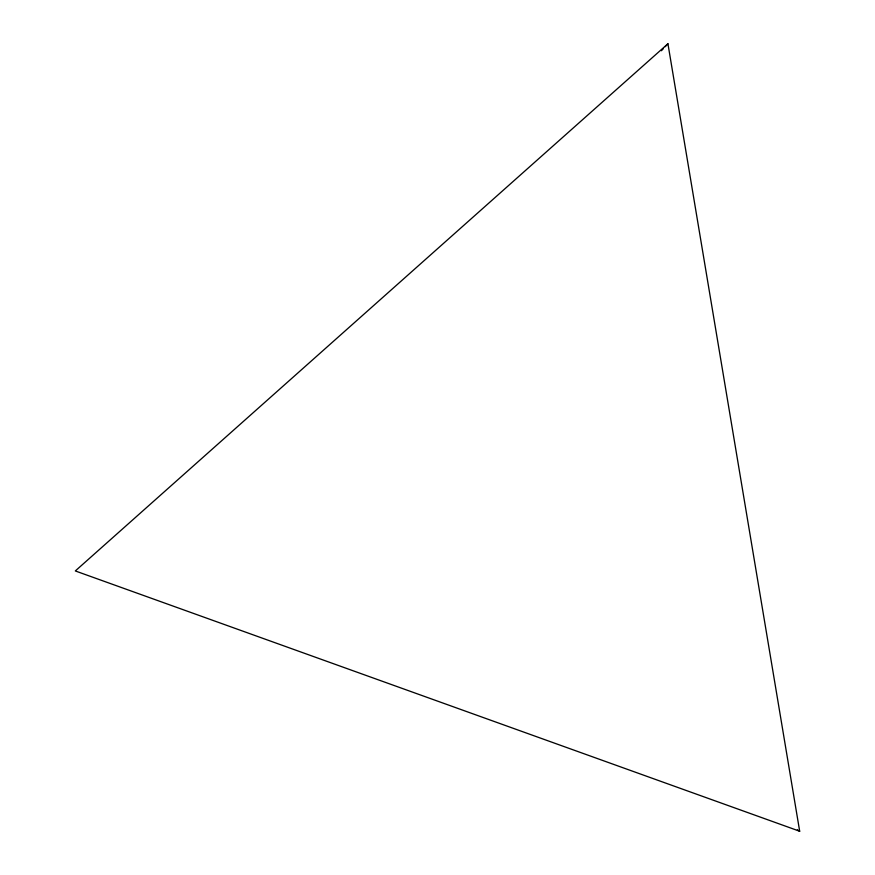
<?xml version="1.0" encoding="UTF-8"?>
<svg xmlns="http://www.w3.org/2000/svg" width="875" height="875" viewBox="0 0 875 875"><rect width="100%" height="100%" fill="white"/><g stroke="black" fill="none" stroke-linecap="round" stroke-linejoin="round"><path stroke-width="1.31" d="M661.402 50.728L663.272 48.738M665.131 46.736L667.931 43.75L799.684 831.25L75.316 570.948L667.931 43.75M797.355 829.828L799.684 831.25"/></g></svg>
